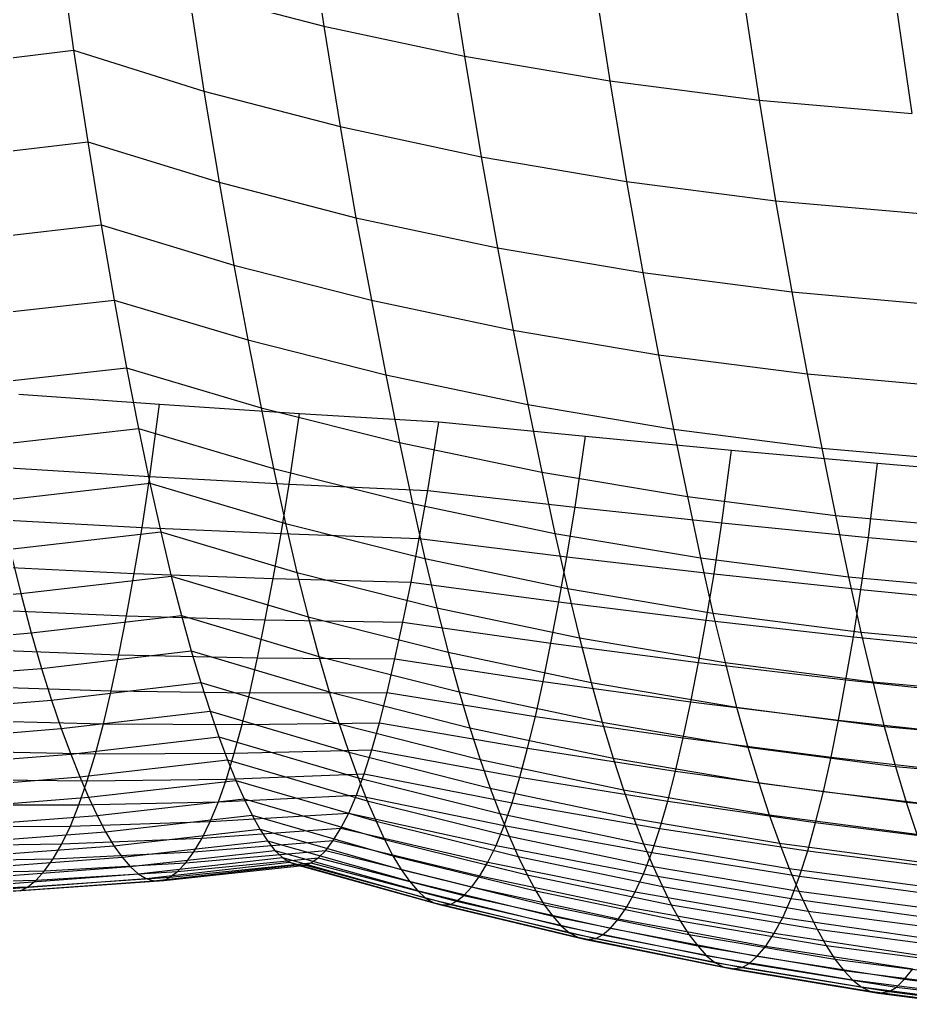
# Model space of a CAD drawing. Extents: x -429 to 429, y -1 to 209.
# Drawn here: x -152.11 to -140.01, y 3.86 to 17.35 of the extents above; entities that cross this region are included whole.
import ezdxf

# ---------------------------------------------------------------- set-up
doc = ezdxf.new("R2010")
doc.units = 0

msp = doc.modelspace()

# ---------------------------------------------------------------- linework, layer by layer
at = {"layer": 'default', "color": 5, "linetype": 'CONTINUOUS'}
for p, q in [((-148.204, 18.744, 3.648), (-147.98, 17.259, 4.548)), ((-146.298, 18.339, 2.652), (-146.068, 16.85, 3.584)), ((-151.573, 18.289, 6.806), (-151.38, 16.932, 7.613)), ((-151.573, 18.289, 6.806), (-151.38, 16.932, 7.613)), ((-144.322, 18.007, 1.78), (-144.091, 16.516, 2.737)), ((-149.818, 17.739, 5.624), (-147.98, 17.259, 4.548)), ((-149.818, 17.739, 5.624), (-149.608, 16.378, 6.472)), ((-142.288, 17.749, 1.038), (-142.061, 16.256, 2.011)), ((-140.206, 17.568, 0.428), (-139.986, 16.074, 1.409)), ((-147.98, 17.259, 4.548), (-146.068, 16.85, 3.584)), ((-147.98, 17.259, 4.548), (-147.759, 15.895, 5.432)), ((-153.476, 16.677, 7.564), (-151.38, 16.932, 7.613)), ((-151.38, 16.932, 7.613), (-149.608, 16.378, 6.472)), ((-151.38, 16.932, 7.613), (-151.189, 15.69, 8.398)), ((-151.38, 16.932, 7.613), (-151.189, 15.69, 8.398)), ((-146.068, 16.85, 3.584), (-144.091, 16.516, 2.737)), ((-146.068, 16.85, 3.584), (-145.842, 15.485, 4.497)), ((-144.091, 16.516, 2.737), (-142.061, 16.256, 2.011)), ((-144.091, 16.516, 2.737), (-143.865, 15.149, 3.671)), ((-149.608, 16.378, 6.472), (-147.759, 15.895, 5.432)), ((-149.608, 16.378, 6.472), (-149.401, 15.138, 7.298)), ((-142.061, 16.256, 2.011), (-139.986, 16.074, 1.409)), ((-142.061, 16.256, 2.011), (-141.838, 14.888, 2.959)), ((-147.759, 15.895, 5.432), (-145.842, 15.485, 4.497)), ((-147.759, 15.895, 5.432), (-147.542, 14.657, 6.293)), ((-153.279, 15.44, 8.391), (-151.189, 15.69, 8.398)), ((-151.189, 15.69, 8.398), (-149.401, 15.138, 7.298)), ((-151.189, 15.69, 8.398), (-151.005, 14.561, 9.154)), ((-151.189, 15.69, 8.398), (-151.005, 14.561, 9.154)), ((-145.842, 15.485, 4.497), (-143.865, 15.149, 3.671)), ((-145.842, 15.485, 4.497), (-145.62, 14.247, 5.387)), ((-149.401, 15.138, 7.298), (-147.542, 14.657, 6.293)), ((-149.401, 15.138, 7.298), (-149.201, 14.013, 8.093)), ((-143.865, 15.149, 3.671), (-141.838, 14.888, 2.959)), ((-143.865, 15.149, 3.671), (-143.643, 13.912, 4.584)), ((-141.838, 14.888, 2.959), (-139.77, 14.705, 2.364)), ((-141.838, 14.888, 2.959), (-141.619, 13.651, 3.886)), ((-147.542, 14.657, 6.293), (-145.62, 14.247, 5.387)), ((-147.542, 14.657, 6.293), (-147.333, 13.535, 7.121)), ((-153.088, 14.318, 9.186), (-151.005, 14.561, 9.154)), ((-151.005, 14.561, 9.154), (-149.201, 14.013, 8.093)), ((-151.005, 14.561, 9.154), (-150.829, 13.539, 9.873)), ((-151.005, 14.561, 9.154), (-150.829, 13.539, 9.873)), ((-145.62, 14.247, 5.387), (-143.643, 13.912, 4.584)), ((-145.62, 14.247, 5.387), (-145.406, 13.129, 6.241)), ((-149.201, 14.013, 8.093), (-147.333, 13.535, 7.121)), ((-149.201, 14.013, 8.093), (-149.012, 12.996, 8.847)), ((-143.643, 13.912, 4.584), (-141.619, 13.651, 3.886)), ((-143.643, 13.912, 4.584), (-143.429, 12.795, 5.458)), ((-141.619, 13.651, 3.886), (-139.557, 13.467, 3.298)), ((-141.619, 13.651, 3.886), (-141.408, 12.536, 4.774)), ((-152.906, 13.303, 9.94), (-150.829, 13.539, 9.873)), ((-150.829, 13.539, 9.873), (-149.012, 12.996, 8.847)), ((-150.829, 13.539, 9.873), (-150.66, 12.619, 10.556)), ((-150.829, 13.539, 9.873), (-150.66, 12.619, 10.556)), ((-147.333, 13.535, 7.121), (-145.406, 13.129, 6.241)), ((-147.333, 13.535, 7.121), (-147.135, 12.521, 7.905)), ((-145.406, 13.129, 6.241), (-143.429, 12.795, 5.458)), ((-145.406, 13.129, 6.241), (-145.204, 12.118, 7.05)), ((-149.012, 12.996, 8.847), (-147.135, 12.521, 7.905)), ((-149.012, 12.996, 8.847), (-148.833, 12.076, 9.56)), ((-143.429, 12.795, 5.458), (-141.408, 12.536, 4.774)), ((-143.429, 12.795, 5.458), (-143.227, 11.786, 6.285)), ((-152.731, 12.386, 10.653), (-150.66, 12.619, 10.556)), ((-150.66, 12.619, 10.556), (-148.833, 12.076, 9.56)), ((-150.66, 12.619, 10.556), (-150.499, 11.793, 11.205)), ((-150.66, 12.619, 10.556), (-150.499, 11.793, 11.205)), ((-147.135, 12.521, 7.905), (-145.204, 12.118, 7.05)), ((-147.135, 12.521, 7.905), (-146.949, 11.602, 8.644)), ((-141.408, 12.536, 4.774), (-139.352, 12.352, 4.192)), ((-141.408, 12.536, 4.774), (-141.209, 11.528, 5.614)), ((-152.123, 12.26, 28.034), (-150.214, 12.125, 27.406)), ((-150.343, 11.141, 27.006), (-150.214, 12.125, 27.406)), ((-150.214, 12.125, 27.406), (-148.311, 11.999, 26.762)), ((-148.833, 12.076, 9.56), (-146.949, 11.602, 8.644)), ((-148.833, 12.076, 9.56), (-148.663, 11.248, 10.236)), ((-145.204, 12.118, 7.05), (-143.227, 11.786, 6.285)), ((-145.204, 12.118, 7.05), (-145.015, 11.199, 7.81)), ((-148.449, 11.039, 26.324), (-148.311, 11.999, 26.762)), ((-148.311, 11.999, 26.762), (-146.414, 11.884, 26.101)), ((-146.565, 10.952, 25.618), (-146.414, 11.884, 26.101)), ((-146.565, 10.952, 25.618), (-146.414, 11.884, 26.101)), ((-146.414, 11.884, 26.101), (-144.424, 11.687, 25.711)), ((-152.564, 11.559, 11.328), (-150.499, 11.793, 11.205)), ((-150.499, 11.793, 11.205), (-148.663, 11.248, 10.236)), ((-150.499, 11.793, 11.205), (-150.344, 11.052, 11.824)), ((-150.499, 11.793, 11.205), (-150.344, 11.052, 11.824)), ((-143.227, 11.786, 6.285), (-141.209, 11.528, 5.614)), ((-143.227, 11.786, 6.285), (-143.038, 10.868, 7.061)), ((-146.949, 11.602, 8.644), (-145.015, 11.199, 7.81)), ((-146.949, 11.602, 8.644), (-146.774, 10.772, 9.343)), ((-144.565, 10.724, 25.274), (-144.424, 11.687, 25.711)), ((-144.424, 11.687, 25.711), (-142.438, 11.5, 25.304)), ((-142.569, 10.512, 24.904), (-142.438, 11.5, 25.304)), ((-142.438, 11.5, 25.304), (-140.455, 11.323, 24.879)), ((-141.209, 11.528, 5.614), (-139.159, 11.344, 5.037)), ((-141.209, 11.528, 5.614), (-141.023, 10.61, 6.4)), ((-152.245, 11.258, 27.663), (-150.343, 11.141, 27.006)), ((-148.663, 11.248, 10.236), (-146.774, 10.772, 9.343)), ((-148.663, 11.248, 10.236), (-148.5, 10.504, 10.882)), ((-145.015, 11.199, 7.81), (-143.038, 10.868, 7.061)), ((-145.015, 11.199, 7.81), (-144.838, 10.367, 8.527)), ((-140.577, 10.314, 24.508), (-140.455, 11.323, 24.879)), ((-140.455, 11.323, 24.879), (-138.476, 11.155, 24.435)), ((-150.448, 10.45, 26.672), (-150.343, 11.141, 27.006)), ((-150.343, 11.141, 27.006), (-148.449, 11.039, 26.324)), ((-152.403, 10.817, 11.972), (-150.344, 11.052, 11.824)), ((-150.344, 11.052, 11.824), (-148.5, 10.504, 10.882)), ((-150.344, 11.052, 11.824), (-150.196, 10.387, 12.415)), ((-150.344, 11.052, 11.824), (-150.196, 10.387, 12.415)), ((-148.559, 10.365, 25.972), (-148.449, 11.039, 26.324)), ((-148.449, 11.039, 26.324), (-146.565, 10.952, 25.618)), ((-146.681, 10.299, 25.245), (-146.565, 10.952, 25.618)), ((-146.681, 10.299, 25.245), (-146.565, 10.952, 25.618)), ((-146.565, 10.952, 25.618), (-144.565, 10.724, 25.274)), ((-143.038, 10.868, 7.061), (-141.023, 10.61, 6.4)), ((-143.038, 10.868, 7.061), (-142.86, 10.035, 7.793)), ((-146.774, 10.772, 9.343), (-144.838, 10.367, 8.527)), ((-146.774, 10.772, 9.343), (-146.606, 10.026, 10.011)), ((-144.676, 10.049, 24.922), (-144.565, 10.724, 25.274)), ((-144.565, 10.724, 25.274), (-142.569, 10.512, 24.904)), ((-152.349, 10.554, 27.342), (-150.448, 10.45, 26.672)), ((-141.023, 10.61, 6.4), (-138.977, 10.426, 5.828)), ((-141.023, 10.61, 6.4), (-140.847, 9.776, 7.141)), ((-152.248, 10.152, 12.589), (-150.196, 10.387, 12.415)), ((-150.555, 9.822, 26.33), (-150.448, 10.45, 26.672)), ((-150.448, 10.45, 26.672), (-148.559, 10.365, 25.972)), ((-150.196, 10.387, 12.415), (-148.344, 9.836, 11.499)), ((-150.196, 10.387, 12.415), (-150.053, 9.789, 12.982)), ((-150.196, 10.387, 12.415), (-150.053, 9.789, 12.982)), ((-148.5, 10.504, 10.882), (-146.606, 10.026, 10.011)), ((-148.5, 10.504, 10.882), (-148.344, 9.836, 11.499)), ((-142.675, 9.818, 24.569), (-142.569, 10.512, 24.904)), ((-142.569, 10.512, 24.904), (-140.577, 10.314, 24.508)), ((-148.668, 9.753, 25.617), (-148.559, 10.365, 25.972)), ((-148.559, 10.365, 25.972), (-146.681, 10.299, 25.245)), ((-146.794, 9.706, 24.874), (-146.681, 10.299, 25.245)), ((-146.794, 9.706, 24.874), (-146.681, 10.299, 25.245)), ((-146.681, 10.299, 25.245), (-144.676, 10.049, 24.922)), ((-144.838, 10.367, 8.527), (-142.86, 10.035, 7.793)), ((-144.838, 10.367, 8.527), (-144.668, 9.619, 9.214)), ((-140.679, 9.606, 24.185), (-140.577, 10.314, 24.508)), ((-140.577, 10.314, 24.508), (-138.59, 10.132, 24.085)), ((-152.248, 10.152, 12.589), (-152.099, 9.552, 13.178)), ((-146.606, 10.026, 10.011), (-144.668, 9.619, 9.214)), ((-146.606, 10.026, 10.011), (-146.445, 9.357, 10.65)), ((-144.786, 9.436, 24.567), (-144.676, 10.049, 24.922)), ((-144.676, 10.049, 24.922), (-142.675, 9.818, 24.569)), ((-142.86, 10.035, 7.793), (-140.847, 9.776, 7.141)), ((-142.86, 10.035, 7.793), (-142.69, 9.286, 8.493)), ((-152.454, 9.915, 27.012), (-150.555, 9.822, 26.33)), ((-152.099, 9.552, 13.178), (-150.053, 9.789, 12.982)), ((-150.661, 9.249, 25.989), (-150.555, 9.822, 26.33)), ((-150.555, 9.822, 26.33), (-148.668, 9.753, 25.617)), ((-150.053, 9.789, 12.982), (-148.194, 9.236, 12.09)), ((-150.053, 9.789, 12.982), (-149.915, 9.253, 13.525)), ((-150.053, 9.789, 12.982), (-149.915, 9.253, 13.525)), ((-148.776, 9.193, 25.266), (-148.668, 9.753, 25.617)), ((-148.668, 9.753, 25.617), (-146.794, 9.706, 24.874)), ((-148.344, 9.836, 11.499), (-146.445, 9.357, 10.65)), ((-148.344, 9.836, 11.499), (-148.194, 9.236, 12.09)), ((-142.781, 9.188, 24.226), (-142.675, 9.818, 24.569)), ((-142.675, 9.818, 24.569), (-140.679, 9.606, 24.185)), ((-140.847, 9.776, 7.141), (-138.805, 9.591, 6.573)), ((-140.847, 9.776, 7.141), (-140.679, 9.026, 7.85)), ((-146.905, 9.162, 24.51), (-146.794, 9.706, 24.874)), ((-146.905, 9.162, 24.51), (-146.794, 9.706, 24.874)), ((-146.794, 9.706, 24.874), (-144.786, 9.436, 24.567)), ((-144.668, 9.619, 9.214), (-142.69, 9.286, 8.493)), ((-144.668, 9.619, 9.214), (-144.504, 8.949, 9.871)), ((-140.781, 8.962, 23.852), (-140.679, 9.606, 24.185)), ((-140.679, 9.606, 24.185), (-138.688, 9.412, 23.771)), ((-154.148, 9.39, 13.45), (-152.099, 9.552, 13.178)), ((-152.099, 9.552, 13.178), (-151.955, 9.015, 13.745)), ((-152.559, 9.331, 26.678), (-150.661, 9.249, 25.989)), ((-146.445, 9.357, 10.65), (-144.504, 8.949, 9.871)), ((-146.445, 9.357, 10.65), (-146.291, 8.753, 11.261)), ((-144.894, 8.875, 24.215), (-144.786, 9.436, 24.567)), ((-144.786, 9.436, 24.567), (-142.781, 9.188, 24.226)), ((-151.955, 9.015, 13.745), (-149.915, 9.253, 13.525)), ((-150.764, 8.719, 25.652), (-150.661, 9.249, 25.989)), ((-150.661, 9.249, 25.989), (-148.776, 9.193, 25.266)), ((-149.915, 9.253, 13.525), (-148.049, 8.697, 12.657)), ((-149.915, 9.253, 13.525), (-149.781, 8.771, 14.047)), ((-149.915, 9.253, 13.525), (-149.781, 8.771, 14.047)), ((-148.881, 8.676, 24.921), (-148.776, 9.193, 25.266)), ((-148.776, 9.193, 25.266), (-146.905, 9.162, 24.51)), ((-148.194, 9.236, 12.09), (-146.291, 8.753, 11.261)), ((-148.194, 9.236, 12.09), (-148.049, 8.697, 12.657)), ((-142.886, 8.612, 23.883), (-142.781, 9.188, 24.226)), ((-142.781, 9.188, 24.226), (-140.781, 8.962, 23.852)), ((-142.69, 9.286, 8.493), (-140.679, 9.026, 7.85)), ((-142.69, 9.286, 8.493), (-142.526, 8.614, 9.163)), ((-147.012, 8.662, 24.156), (-146.905, 9.162, 24.51)), ((-147.012, 8.662, 24.156), (-146.905, 9.162, 24.51)), ((-146.905, 9.162, 24.51), (-144.894, 8.875, 24.215)), ((-153.997, 8.852, 14.036), (-151.955, 9.015, 13.745)), ((-151.955, 9.015, 13.745), (-151.815, 8.533, 14.291)), ((-144.504, 8.949, 9.871), (-142.526, 8.614, 9.163)), ((-144.504, 8.949, 9.871), (-144.347, 8.343, 10.497)), ((-140.883, 8.376, 23.516), (-140.781, 8.962, 23.852)), ((-140.781, 8.962, 23.852), (-138.787, 8.76, 23.444)), ((-140.679, 9.026, 7.85), (-138.64, 8.84, 7.287)), ((-140.679, 9.026, 7.85), (-140.516, 8.353, 8.529)), ((-152.662, 8.791, 26.348), (-150.764, 8.719, 25.652)), ((-151.815, 8.533, 14.291), (-149.781, 8.771, 14.047)), ((-149.781, 8.771, 14.047), (-147.908, 8.214, 13.205)), ((-149.781, 8.771, 14.047), (-149.652, 8.34, 14.551)), ((-149.781, 8.771, 14.047), (-149.652, 8.34, 14.551)), ((-144.999, 8.357, 23.869), (-144.894, 8.875, 24.215)), ((-144.894, 8.875, 24.215), (-142.886, 8.612, 23.883)), ((-150.869, 8.229, 25.311), (-150.764, 8.719, 25.652)), ((-150.764, 8.719, 25.652), (-148.881, 8.676, 24.921)), ((-148.985, 8.201, 24.575), (-148.881, 8.676, 24.921)), ((-148.881, 8.676, 24.921), (-147.012, 8.662, 24.156)), ((-148.049, 8.697, 12.657), (-146.141, 8.213, 11.85)), ((-148.049, 8.697, 12.657), (-147.908, 8.214, 13.205)), ((-147.118, 8.207, 23.805), (-147.012, 8.662, 24.156)), ((-147.118, 8.207, 23.805), (-147.012, 8.662, 24.156)), ((-147.012, 8.662, 24.156), (-144.999, 8.357, 23.869)), ((-146.291, 8.753, 11.261), (-144.347, 8.343, 10.497)), ((-146.291, 8.753, 11.261), (-146.141, 8.213, 11.85)), ((-153.851, 8.37, 14.601), (-151.815, 8.533, 14.291)), ((-151.815, 8.533, 14.291), (-151.679, 8.102, 14.818)), ((-142.989, 8.08, 23.545), (-142.886, 8.612, 23.883)), ((-142.886, 8.612, 23.883), (-140.883, 8.376, 23.516)), ((-142.526, 8.614, 9.163), (-140.516, 8.353, 8.529)), ((-142.526, 8.614, 9.163), (-142.369, 8.007, 9.802)), ((-140.984, 7.832, 23.183), (-140.883, 8.376, 23.516)), ((-140.883, 8.376, 23.516), (-138.886, 8.165, 23.112)), ((-152.768, 8.289, 26.01), (-150.869, 8.229, 25.311)), ((-151.679, 8.102, 14.818), (-149.652, 8.34, 14.551)), ((-150.975, 7.781, 24.96), (-150.869, 8.229, 25.311)), ((-150.869, 8.229, 25.311), (-148.985, 8.201, 24.575)), ((-149.652, 8.34, 14.551), (-147.772, 7.781, 13.733)), ((-149.652, 8.34, 14.551), (-149.526, 7.952, 15.037)), ((-149.652, 8.34, 14.551), (-149.526, 7.952, 15.037)), ((-145.104, 7.881, 23.523), (-144.999, 8.357, 23.869)), ((-144.999, 8.357, 23.869), (-142.989, 8.08, 23.545)), ((-144.347, 8.343, 10.497), (-142.369, 8.007, 9.802)), ((-144.347, 8.343, 10.497), (-144.195, 7.802, 11.104)), ((-140.516, 8.353, 8.529), (-138.48, 8.167, 7.97)), ((-140.516, 8.353, 8.529), (-140.361, 7.745, 9.175)), ((-153.709, 7.939, 15.147), (-151.679, 8.102, 14.818)), ((-151.679, 8.102, 14.818), (-151.548, 7.715, 15.326)), ((-149.091, 7.77, 24.224), (-148.985, 8.201, 24.575)), ((-148.985, 8.201, 24.575), (-147.118, 8.207, 23.805)), ((-147.908, 8.214, 13.205), (-145.996, 7.728, 12.418)), ((-147.908, 8.214, 13.205), (-147.772, 7.781, 13.733)), ((-147.222, 7.796, 23.453), (-147.118, 8.207, 23.805)), ((-147.222, 7.796, 23.453), (-147.118, 8.207, 23.805)), ((-147.118, 8.207, 23.805), (-145.104, 7.881, 23.523)), ((-146.141, 8.213, 11.85), (-144.195, 7.802, 11.104)), ((-146.141, 8.213, 11.85), (-145.996, 7.728, 12.418)), ((-143.093, 7.588, 23.202), (-142.989, 8.08, 23.545)), ((-142.989, 8.08, 23.545), (-140.984, 7.832, 23.183)), ((-142.369, 8.007, 9.802), (-140.361, 7.745, 9.175)), ((-142.369, 8.007, 9.802), (-142.217, 7.465, 10.421)), ((-152.875, 7.828, 25.661), (-150.975, 7.781, 24.96)), ((-151.548, 7.715, 15.326), (-149.526, 7.952, 15.037)), ((-149.526, 7.952, 15.037), (-147.64, 7.394, 14.242)), ((-149.526, 7.952, 15.037), (-149.405, 7.604, 15.506)), ((-149.526, 7.952, 15.037), (-149.405, 7.604, 15.506)), ((-145.209, 7.449, 23.171), (-145.104, 7.881, 23.523)), ((-145.104, 7.881, 23.523), (-143.093, 7.588, 23.202)), ((-141.085, 7.327, 22.842), (-140.984, 7.832, 23.183)), ((-140.984, 7.832, 23.183), (-138.984, 7.612, 22.783)), ((-153.572, 7.553, 15.672), (-151.548, 7.715, 15.326)), ((-151.548, 7.715, 15.326), (-151.42, 7.369, 15.816)), ((-151.083, 7.374, 24.601), (-150.975, 7.781, 24.96)), ((-150.975, 7.781, 24.96), (-149.091, 7.77, 24.224)), ((-149.197, 7.38, 23.867), (-149.091, 7.77, 24.224)), ((-149.091, 7.77, 24.224), (-147.222, 7.796, 23.453)), ((-147.772, 7.781, 13.733), (-145.855, 7.295, 12.967)), ((-147.772, 7.781, 13.733), (-147.64, 7.394, 14.242)), ((-147.327, 7.427, 23.099), (-147.222, 7.796, 23.453)), ((-147.327, 7.427, 23.099), (-147.222, 7.796, 23.453)), ((-147.222, 7.796, 23.453), (-145.209, 7.449, 23.171)), ((-145.996, 7.728, 12.418), (-144.048, 7.316, 11.689)), ((-145.996, 7.728, 12.418), (-145.855, 7.295, 12.967)), ((-144.195, 7.802, 11.104), (-142.217, 7.465, 10.421)), ((-144.195, 7.802, 11.104), (-144.048, 7.316, 11.689)), ((-140.361, 7.745, 9.175), (-138.328, 7.559, 8.62)), ((-140.361, 7.745, 9.175), (-140.21, 7.202, 9.802)), ((-151.42, 7.369, 15.816), (-149.405, 7.604, 15.506)), ((-149.405, 7.604, 15.506), (-147.513, 7.047, 14.733)), ((-149.405, 7.604, 15.506), (-149.287, 7.291, 15.959)), ((-149.405, 7.604, 15.506), (-149.287, 7.291, 15.959)), ((-143.197, 7.138, 22.849), (-143.093, 7.588, 23.202)), ((-143.093, 7.588, 23.202), (-141.085, 7.327, 22.842)), ((-149.197, 7.38, 23.867), (-147.327, 7.427, 23.099)), ((-147.431, 7.099, 22.742), (-147.327, 7.427, 23.099)), ((-147.431, 7.099, 22.742), (-147.327, 7.427, 23.099)), ((-147.327, 7.427, 23.099), (-145.314, 7.058, 22.813)), ((-145.314, 7.058, 22.813), (-145.209, 7.449, 23.171)), ((-145.209, 7.449, 23.171), (-143.197, 7.138, 22.849)), ((-142.217, 7.465, 10.421), (-140.21, 7.202, 9.802)), ((-142.217, 7.465, 10.421), (-142.068, 6.978, 11.019)), ((-153.439, 7.209, 16.179), (-151.42, 7.369, 15.816)), ((-152.986, 7.408, 25.301), (-151.083, 7.374, 24.601)), ((-151.42, 7.369, 15.816), (-151.297, 7.059, 16.288)), ((-151.297, 7.059, 16.288), (-149.287, 7.291, 15.959)), ((-151.194, 7.006, 24.233), (-151.083, 7.374, 24.601)), ((-151.083, 7.374, 24.601), (-149.197, 7.38, 23.867)), ((-149.304, 7.03, 23.504), (-149.197, 7.38, 23.867)), ((-149.287, 7.291, 15.959), (-147.389, 6.736, 15.207)), ((-149.287, 7.291, 15.959), (-149.173, 7.011, 16.396)), ((-149.287, 7.291, 15.959), (-149.173, 7.011, 16.396)), ((-147.64, 7.394, 14.242), (-145.719, 6.908, 13.495)), ((-147.64, 7.394, 14.242), (-147.513, 7.047, 14.733)), ((-145.855, 7.295, 12.967), (-143.905, 6.883, 12.254)), ((-145.855, 7.295, 12.967), (-145.719, 6.908, 13.495)), ((-144.048, 7.316, 11.689), (-142.068, 6.978, 11.019)), ((-144.048, 7.316, 11.689), (-143.905, 6.883, 12.254)), ((-141.189, 6.863, 22.489), (-141.085, 7.327, 22.842)), ((-141.085, 7.327, 22.842), (-139.083, 7.098, 22.443)), ((-140.21, 7.202, 9.802), (-138.18, 7.015, 9.251)), ((-140.21, 7.202, 9.802), (-140.063, 6.715, 10.409)), ((-153.31, 6.901, 16.668), (-151.297, 7.059, 16.288)), ((-153.099, 7.026, 24.929), (-151.194, 7.006, 24.233)), ((-151.297, 7.059, 16.288), (-151.177, 6.782, 16.745)), ((-151.194, 7.006, 24.233), (-149.304, 7.03, 23.504)), ((-151.177, 6.782, 16.745), (-149.173, 7.011, 16.396)), ((-149.413, 6.72, 23.131), (-149.304, 7.03, 23.504)), ((-149.304, 7.03, 23.504), (-147.431, 7.099, 22.742)), ((-149.173, 7.011, 16.396), (-147.269, 6.458, 15.665)), ((-149.173, 7.011, 16.396), (-149.062, 6.76, 16.818)), ((-149.173, 7.011, 16.396), (-149.062, 6.76, 16.818)), ((-147.536, 6.812, 22.381), (-147.431, 7.099, 22.742)), ((-147.536, 6.812, 22.381), (-147.431, 7.099, 22.742)), ((-147.513, 7.047, 14.733), (-145.587, 6.562, 14.004)), ((-147.513, 7.047, 14.733), (-147.389, 6.736, 15.207)), ((-147.431, 7.099, 22.742), (-145.421, 6.707, 22.449)), ((-145.421, 6.707, 22.449), (-145.314, 7.058, 22.813)), ((-145.314, 7.058, 22.813), (-143.303, 6.729, 22.488)), ((-143.303, 6.729, 22.488), (-143.197, 7.138, 22.849)), ((-143.197, 7.138, 22.849), (-141.189, 6.863, 22.489)), ((-151.307, 6.678, 23.851), (-151.194, 7.006, 24.233)), ((-145.719, 6.908, 13.495), (-143.766, 6.496, 12.797)), ((-145.719, 6.908, 13.495), (-145.587, 6.562, 14.004)), ((-143.905, 6.883, 12.254), (-141.925, 6.544, 11.595)), ((-143.905, 6.883, 12.254), (-143.766, 6.496, 12.797)), ((-142.068, 6.978, 11.019), (-140.063, 6.715, 10.409)), ((-142.068, 6.978, 11.019), (-141.925, 6.544, 11.595)), ((-153.185, 6.626, 17.14), (-151.177, 6.782, 16.745)), ((-151.177, 6.782, 16.745), (-151.061, 6.534, 17.187)), ((-151.061, 6.534, 17.187), (-149.062, 6.76, 16.818)), ((-149.413, 6.72, 23.131), (-147.536, 6.812, 22.381)), ((-149.062, 6.76, 16.818), (-147.153, 6.209, 16.108)), ((-149.062, 6.76, 16.818), (-148.954, 6.539, 17.228)), ((-149.062, 6.76, 16.818), (-148.954, 6.539, 17.228)), ((-147.641, 6.566, 22.016), (-147.536, 6.812, 22.381)), ((-147.641, 6.566, 22.016), (-147.536, 6.812, 22.381)), ((-147.536, 6.812, 22.381), (-145.529, 6.397, 22.075)), ((-141.294, 6.44, 22.125), (-141.189, 6.863, 22.489)), ((-141.189, 6.863, 22.489), (-139.185, 6.624, 22.089)), ((-153.216, 6.684, 24.54), (-151.307, 6.678, 23.851)), ((-151.423, 6.392, 23.458), (-151.307, 6.678, 23.851)), ((-151.307, 6.678, 23.851), (-149.413, 6.72, 23.131)), ((-149.524, 6.453, 22.75), (-149.413, 6.72, 23.131)), ((-147.389, 6.736, 15.207), (-145.46, 6.253, 14.496)), ((-147.389, 6.736, 15.207), (-147.269, 6.458, 15.665)), ((-145.529, 6.397, 22.075), (-145.421, 6.707, 22.449)), ((-145.421, 6.707, 22.449), (-143.411, 6.36, 22.117)), ((-143.411, 6.36, 22.117), (-143.303, 6.729, 22.488)), ((-143.303, 6.729, 22.488), (-141.294, 6.44, 22.125)), ((-140.063, 6.715, 10.409), (-138.035, 6.528, 9.861)), ((-140.063, 6.715, 10.409), (-139.921, 6.281, 10.993)), ((-153.063, 6.381, 17.599), (-151.061, 6.534, 17.187)), ((-151.061, 6.534, 17.187), (-150.946, 6.313, 17.619)), ((-150.946, 6.313, 17.619), (-148.954, 6.539, 17.228)), ((-149.524, 6.453, 22.75), (-147.641, 6.566, 22.016)), ((-148.954, 6.539, 17.228), (-147.039, 5.989, 16.542)), ((-148.954, 6.539, 17.228), (-148.849, 6.348, 17.628)), ((-148.954, 6.539, 17.228), (-148.849, 6.348, 17.628)), ((-147.746, 6.361, 21.648), (-147.641, 6.566, 22.016)), ((-147.746, 6.361, 21.648), (-147.641, 6.566, 22.016)), ((-147.641, 6.566, 22.016), (-145.638, 6.128, 21.693)), ((-145.587, 6.562, 14.004), (-143.633, 6.15, 13.322)), ((-145.587, 6.562, 14.004), (-145.46, 6.253, 14.496)), ((-143.766, 6.496, 12.797), (-141.786, 6.158, 12.151)), ((-143.766, 6.496, 12.797), (-143.633, 6.15, 13.322)), ((-141.925, 6.544, 11.595), (-139.921, 6.281, 10.993)), ((-141.925, 6.544, 11.595), (-141.786, 6.158, 12.151)), ((-153.336, 6.383, 24.138), (-151.423, 6.392, 23.458)), ((-151.54, 6.148, 23.057), (-151.423, 6.392, 23.458)), ((-151.423, 6.392, 23.458), (-149.524, 6.453, 22.75)), ((-150.834, 6.125, 18.043), (-148.849, 6.348, 17.628)), ((-149.635, 6.226, 22.364), (-149.524, 6.453, 22.75)), ((-149.635, 6.226, 22.364), (-147.746, 6.361, 21.648)), ((-148.849, 6.348, 17.628), (-146.927, 5.8, 16.967)), ((-148.849, 6.348, 17.628), (-148.745, 6.189, 18.018)), ((-148.849, 6.348, 17.628), (-148.745, 6.189, 18.018)), ((-147.851, 6.194, 21.279), (-147.746, 6.361, 21.648)), ((-147.851, 6.194, 21.279), (-147.746, 6.361, 21.648)), ((-147.746, 6.361, 21.648), (-145.748, 5.901, 21.305)), ((-147.269, 6.458, 15.665), (-145.337, 5.977, 14.971)), ((-147.269, 6.458, 15.665), (-147.153, 6.209, 16.108)), ((-145.638, 6.128, 21.693), (-145.529, 6.397, 22.075)), ((-145.529, 6.397, 22.075), (-143.521, 6.03, 21.733)), ((-143.521, 6.03, 21.733), (-143.411, 6.36, 22.117)), ((-143.411, 6.36, 22.117), (-141.402, 6.056, 21.749)), ((-141.402, 6.056, 21.749), (-141.294, 6.44, 22.125)), ((-141.294, 6.44, 22.125), (-139.29, 6.191, 21.724)), ((-152.942, 6.161, 18.048), (-150.946, 6.313, 17.619)), ((-151.54, 6.148, 23.057), (-149.635, 6.226, 22.364)), ((-150.946, 6.313, 17.619), (-150.834, 6.125, 18.043)), ((-149.747, 6.04, 21.976), (-149.635, 6.226, 22.364)), ((-147.153, 6.209, 16.108), (-145.216, 5.73, 15.433)), ((-147.153, 6.209, 16.108), (-147.039, 5.989, 16.542)), ((-145.46, 6.253, 14.496), (-143.503, 5.842, 13.828)), ((-145.46, 6.253, 14.496), (-145.337, 5.977, 14.971)), ((-153.458, 6.127, 23.726), (-151.54, 6.148, 23.057)), ((-152.823, 5.975, 18.492), (-150.834, 6.125, 18.043)), ((-151.657, 5.947, 22.652), (-151.54, 6.148, 23.057)), ((-150.834, 6.125, 18.043), (-150.722, 5.968, 18.46)), ((-150.722, 5.968, 18.46), (-148.745, 6.189, 18.018)), ((-149.747, 6.04, 21.976), (-147.851, 6.194, 21.279)), ((-148.745, 6.189, 18.018), (-146.816, 5.642, 17.385)), ((-148.745, 6.189, 18.018), (-148.643, 6.06, 18.401)), ((-148.745, 6.189, 18.018), (-148.643, 6.06, 18.401)), ((-147.954, 6.061, 20.913), (-147.851, 6.194, 21.279)), ((-147.954, 6.061, 20.913), (-147.851, 6.194, 21.279)), ((-147.851, 6.194, 21.279), (-145.858, 5.715, 20.915)), ((-145.748, 5.901, 21.305), (-145.638, 6.128, 21.693)), ((-145.638, 6.128, 21.693), (-143.633, 5.742, 21.337)), ((-143.633, 6.15, 13.322), (-141.652, 5.813, 12.686)), ((-143.633, 6.15, 13.322), (-143.503, 5.842, 13.828)), ((-141.786, 6.158, 12.151), (-139.783, 5.894, 11.556)), ((-141.786, 6.158, 12.151), (-141.652, 5.813, 12.686)), ((-153.581, 5.913, 23.308), (-151.657, 5.947, 22.652)), ((-152.704, 5.82, 18.93), (-150.722, 5.968, 18.46)), ((-151.774, 5.784, 22.247), (-151.657, 5.947, 22.652)), ((-151.657, 5.947, 22.652), (-149.747, 6.04, 21.976)), ((-150.722, 5.968, 18.46), (-150.612, 5.84, 18.869)), ((-150.612, 5.84, 18.869), (-148.643, 6.06, 18.401)), ((-150.502, 5.744, 19.271), (-148.542, 5.964, 18.774)), ((-149.966, 5.776, 21.202), (-148.056, 5.961, 20.549)), ((-149.857, 5.891, 21.588), (-147.954, 6.061, 20.913)), ((-149.857, 5.891, 21.588), (-149.747, 6.04, 21.976)), ((-148.643, 6.06, 18.401), (-146.707, 5.514, 17.796)), ((-148.643, 6.06, 18.401), (-148.542, 5.964, 18.774)), ((-148.643, 6.06, 18.401), (-148.542, 5.964, 18.774)), ((-148.542, 5.964, 18.774), (-146.6, 5.417, 18.199)), ((-148.542, 5.964, 18.774), (-148.444, 5.899, 19.138)), ((-148.542, 5.964, 18.774), (-148.444, 5.899, 19.138)), ((-148.155, 5.891, 20.194), (-148.056, 5.961, 20.549)), ((-148.155, 5.891, 20.194), (-148.056, 5.961, 20.549)), ((-148.056, 5.961, 20.549), (-147.954, 6.061, 20.913)), ((-148.056, 5.961, 20.549), (-147.954, 6.061, 20.913)), ((-148.056, 5.961, 20.549), (-146.074, 5.45, 20.139)), ((-147.954, 6.061, 20.913), (-145.966, 5.566, 20.525)), ((-147.039, 5.989, 16.542), (-145.099, 5.51, 15.885)), ((-147.039, 5.989, 16.542), (-146.927, 5.8, 16.967)), ((-145.337, 5.977, 14.971), (-143.378, 5.568, 14.316)), ((-145.337, 5.977, 14.971), (-145.216, 5.73, 15.433)), ((-143.633, 5.742, 21.337), (-143.521, 6.03, 21.733)), ((-143.521, 6.03, 21.733), (-141.513, 5.711, 21.356)), ((-141.513, 5.711, 21.356), (-141.402, 6.056, 21.749)), ((-141.402, 6.056, 21.749), (-139.397, 5.796, 21.343)), ((-152.587, 5.692, 19.361), (-150.612, 5.84, 18.869)), ((-151.774, 5.784, 22.247), (-149.857, 5.891, 21.588)), ((-150.612, 5.84, 18.869), (-150.502, 5.744, 19.271)), ((-150.395, 5.681, 19.664), (-148.444, 5.899, 19.138)), ((-150.288, 5.649, 20.051), (-148.347, 5.864, 19.494)), ((-150.154, 5.652, 20.537), (-148.223, 5.858, 19.948)), ((-150.071, 5.695, 20.827), (-148.155, 5.891, 20.194)), ((-149.966, 5.776, 21.202), (-149.857, 5.891, 21.588)), ((-148.444, 5.899, 19.138), (-146.494, 5.354, 18.593)), ((-148.444, 5.899, 19.138), (-148.347, 5.864, 19.494)), ((-148.444, 5.899, 19.138), (-148.347, 5.864, 19.494)), ((-148.347, 5.864, 19.494), (-146.389, 5.323, 18.983)), ((-148.347, 5.864, 19.494), (-148.223, 5.858, 19.948)), ((-148.347, 5.864, 19.494), (-148.223, 5.858, 19.948)), ((-148.223, 5.858, 19.948), (-148.155, 5.891, 20.194)), ((-148.223, 5.858, 19.948), (-148.155, 5.891, 20.194)), ((-148.223, 5.858, 19.948), (-146.257, 5.326, 19.471)), ((-148.155, 5.891, 20.194), (-146.177, 5.369, 19.762)), ((-146.927, 5.8, 16.967), (-144.982, 5.322, 16.332)), ((-146.927, 5.8, 16.967), (-146.816, 5.642, 17.385)), ((-145.858, 5.715, 20.915), (-145.748, 5.901, 21.305)), ((-145.748, 5.901, 21.305), (-143.746, 5.498, 20.933)), ((-143.503, 5.842, 13.828), (-141.522, 5.506, 13.202)), ((-143.503, 5.842, 13.828), (-143.378, 5.568, 14.316)), ((-141.652, 5.813, 12.686), (-139.65, 5.55, 12.098)), ((-141.652, 5.813, 12.686), (-141.522, 5.506, 13.202)), ((-153.703, 5.74, 22.89), (-151.774, 5.784, 22.247)), ((-152.469, 5.595, 19.786), (-150.502, 5.744, 19.271)), ((-152.354, 5.534, 20.202), (-150.395, 5.681, 19.664)), ((-152.001, 5.567, 21.453), (-150.071, 5.695, 20.827)), ((-151.89, 5.658, 21.843), (-151.774, 5.784, 22.247)), ((-151.89, 5.658, 21.843), (-149.966, 5.776, 21.202)), ((-150.502, 5.744, 19.271), (-150.395, 5.681, 19.664)), ((-150.395, 5.681, 19.664), (-150.288, 5.649, 20.051)), ((-150.154, 5.652, 20.537), (-150.071, 5.695, 20.827)), ((-150.071, 5.695, 20.827), (-149.966, 5.776, 21.202)), ((-145.966, 5.566, 20.525), (-145.858, 5.715, 20.915)), ((-145.858, 5.715, 20.915), (-143.86, 5.295, 20.525)), ((-145.216, 5.73, 15.433), (-143.256, 5.323, 14.792)), ((-145.216, 5.73, 15.433), (-145.099, 5.51, 15.885)), ((-143.746, 5.498, 20.933), (-143.633, 5.742, 21.337)), ((-143.633, 5.742, 21.337), (-141.627, 5.408, 20.949)), ((-141.627, 5.408, 20.949), (-141.513, 5.711, 21.356)), ((-141.513, 5.711, 21.356), (-139.508, 5.44, 20.944)), ((-153.941, 5.507, 22.07), (-152.001, 5.567, 21.453)), ((-153.825, 5.605, 22.473), (-151.89, 5.658, 21.843)), ((-152.238, 5.506, 20.615), (-150.288, 5.649, 20.051)), ((-152.095, 5.516, 21.127), (-150.154, 5.652, 20.537)), ((-152.095, 5.516, 21.127), (-152.001, 5.567, 21.453)), ((-152.001, 5.567, 21.453), (-151.89, 5.658, 21.843)), ((-150.288, 5.649, 20.051), (-150.154, 5.652, 20.537)), ((-146.816, 5.642, 17.385), (-144.866, 5.167, 16.772)), ((-146.816, 5.642, 17.385), (-146.707, 5.514, 17.796)), ((-146.074, 5.45, 20.139), (-145.966, 5.566, 20.525)), ((-145.966, 5.566, 20.525), (-143.972, 5.132, 20.117)), ((-143.378, 5.568, 14.316), (-141.396, 5.233, 13.701)), ((-143.378, 5.568, 14.316), (-143.256, 5.323, 14.792)), ((-154.045, 5.45, 21.717), (-152.095, 5.516, 21.127)), ((-152.238, 5.506, 20.615), (-152.095, 5.516, 21.127)), ((-146.707, 5.514, 17.796), (-144.752, 5.038, 17.207)), ((-146.707, 5.514, 17.796), (-146.6, 5.417, 18.199)), ((-146.6, 5.417, 18.199), (-144.639, 4.941, 17.636)), ((-146.6, 5.417, 18.199), (-146.494, 5.354, 18.593)), ((-146.177, 5.369, 19.762), (-146.074, 5.45, 20.139)), ((-146.074, 5.45, 20.139), (-144.084, 5.005, 19.71)), ((-145.099, 5.51, 15.885), (-143.136, 5.103, 15.26)), ((-145.099, 5.51, 15.885), (-144.982, 5.322, 16.332)), ((-143.86, 5.295, 20.525), (-143.746, 5.498, 20.933)), ((-143.746, 5.498, 20.933), (-141.742, 5.15, 20.533)), ((-141.742, 5.15, 20.533), (-141.627, 5.408, 20.949)), ((-141.627, 5.408, 20.949), (-139.622, 5.127, 20.529)), ((-141.522, 5.506, 13.202), (-139.521, 5.243, 12.622)), ((-141.522, 5.506, 13.202), (-141.396, 5.233, 13.701)), ((-146.494, 5.354, 18.593), (-144.528, 4.88, 18.055)), ((-146.494, 5.354, 18.593), (-146.389, 5.323, 18.983)), ((-146.389, 5.323, 18.983), (-146.257, 5.326, 19.471)), ((-146.389, 5.323, 18.983), (-144.418, 4.852, 18.472)), ((-146.257, 5.326, 19.471), (-146.177, 5.369, 19.762)), ((-146.257, 5.326, 19.471), (-144.28, 4.862, 18.987)), ((-146.177, 5.369, 19.762), (-144.191, 4.913, 19.316)), ((-144.982, 5.322, 16.332), (-143.016, 4.916, 15.724)), ((-144.982, 5.322, 16.332), (-144.866, 5.167, 16.772)), ((-143.972, 5.132, 20.117), (-143.86, 5.295, 20.525)), ((-143.86, 5.295, 20.525), (-141.858, 4.935, 20.11)), ((-143.256, 5.323, 14.792), (-141.274, 4.989, 14.188)), ((-143.256, 5.323, 14.792), (-143.136, 5.103, 15.26)), ((-144.866, 5.167, 16.772), (-142.897, 4.762, 16.182)), ((-144.866, 5.167, 16.772), (-144.752, 5.038, 17.207)), ((-144.084, 5.005, 19.71), (-143.972, 5.132, 20.117)), ((-143.972, 5.132, 20.117), (-141.973, 4.761, 19.687)), ((-141.858, 4.935, 20.11), (-141.742, 5.15, 20.533)), ((-141.742, 5.15, 20.533), (-139.738, 4.858, 20.103)), ((-141.396, 5.233, 13.701), (-139.396, 4.971, 13.127)), ((-141.396, 5.233, 13.701), (-141.274, 4.989, 14.188)), ((-144.752, 5.038, 17.207), (-142.78, 4.634, 16.635)), ((-144.752, 5.038, 17.207), (-144.639, 4.941, 17.636)), ((-144.191, 4.913, 19.316), (-144.084, 5.005, 19.71)), ((-144.084, 5.005, 19.71), (-142.087, 4.624, 19.265)), ((-143.136, 5.103, 15.26), (-141.153, 4.769, 14.667)), ((-143.136, 5.103, 15.26), (-143.016, 4.916, 15.724)), ((-141.274, 4.989, 14.188), (-139.274, 4.728, 13.621)), ((-141.274, 4.989, 14.188), (-141.153, 4.769, 14.667)), ((-144.639, 4.941, 17.636), (-142.663, 4.537, 17.084)), ((-144.639, 4.941, 17.636), (-144.528, 4.88, 18.055)), ((-144.528, 4.88, 18.055), (-142.549, 4.477, 17.523)), ((-144.528, 4.88, 18.055), (-144.418, 4.852, 18.472)), ((-144.418, 4.852, 18.472), (-144.28, 4.862, 18.987)), ((-144.28, 4.862, 18.987), (-144.191, 4.913, 19.316)), ((-144.28, 4.862, 18.987), (-142.292, 4.468, 18.499)), ((-144.191, 4.913, 19.316), (-142.196, 4.525, 18.857)), ((-143.016, 4.916, 15.724), (-141.032, 4.583, 15.143)), ((-143.016, 4.916, 15.724), (-142.897, 4.762, 16.182)), ((-141.973, 4.761, 19.687), (-141.858, 4.935, 20.11)), ((-141.858, 4.935, 20.11), (-139.855, 4.634, 19.67)), ((-144.418, 4.852, 18.472), (-142.434, 4.451, 17.961)), ((-142.897, 4.762, 16.182), (-140.912, 4.43, 15.615)), ((-142.897, 4.762, 16.182), (-142.78, 4.634, 16.635)), ((-142.087, 4.624, 19.265), (-141.973, 4.761, 19.687)), ((-141.973, 4.761, 19.687), (-139.971, 4.452, 19.236)), ((-141.153, 4.769, 14.667), (-139.154, 4.508, 14.107)), ((-141.153, 4.769, 14.667), (-141.032, 4.583, 15.143)), ((-142.78, 4.634, 16.635), (-140.793, 4.302, 16.082)), ((-142.78, 4.634, 16.635), (-142.663, 4.537, 17.084)), ((-142.196, 4.525, 18.857), (-142.087, 4.624, 19.265)), ((-142.087, 4.624, 19.265), (-140.087, 4.309, 18.803)), ((-142.663, 4.537, 17.084), (-140.674, 4.205, 16.544)), ((-142.663, 4.537, 17.084), (-142.549, 4.477, 17.523)), ((-142.549, 4.477, 17.523), (-140.558, 4.146, 16.998)), ((-142.549, 4.477, 17.523), (-142.434, 4.451, 17.961)), ((-142.434, 4.451, 17.961), (-142.292, 4.468, 18.499)), ((-142.434, 4.451, 17.961), (-140.441, 4.121, 17.452)), ((-142.292, 4.468, 18.499), (-142.196, 4.525, 18.857)), ((-142.292, 4.468, 18.499), (-140.297, 4.142, 18.006)), ((-142.196, 4.525, 18.857), (-140.197, 4.204, 18.385)), ((-141.032, 4.583, 15.143), (-139.033, 4.322, 14.591)), ((-141.032, 4.583, 15.143), (-140.912, 4.43, 15.615)), ((-140.087, 4.309, 18.803), (-139.971, 4.452, 19.236)), ((-140.912, 4.43, 15.615), (-138.913, 4.17, 15.071)), ((-140.912, 4.43, 15.615), (-140.793, 4.302, 16.082)), ((-140.793, 4.302, 16.082), (-138.794, 4.042, 15.546)), ((-140.793, 4.302, 16.082), (-140.674, 4.205, 16.544)), ((-140.674, 4.205, 16.544), (-138.675, 3.945, 16.018)), ((-140.674, 4.205, 16.544), (-140.558, 4.146, 16.998)), ((-140.297, 4.142, 18.006), (-140.197, 4.204, 18.385)), ((-140.197, 4.204, 18.385), (-140.087, 4.309, 18.803)), ((-140.197, 4.204, 18.385), (-138.194, 3.951, 17.901)), ((-140.087, 4.309, 18.803), (-138.084, 4.059, 18.325)), ((-140.558, 4.146, 16.998), (-138.558, 3.886, 16.48)), ((-140.558, 4.146, 16.998), (-140.441, 4.121, 17.452)), ((-140.441, 4.121, 17.452), (-140.297, 4.142, 18.006)), ((-140.441, 4.121, 17.452), (-138.441, 3.863, 16.945)), ((-140.297, 4.142, 18.006), (-138.297, 3.887, 17.508))]:
    msp.add_line(p, q, dxfattribs=at)

doc.saveas('drawing.dxf')
